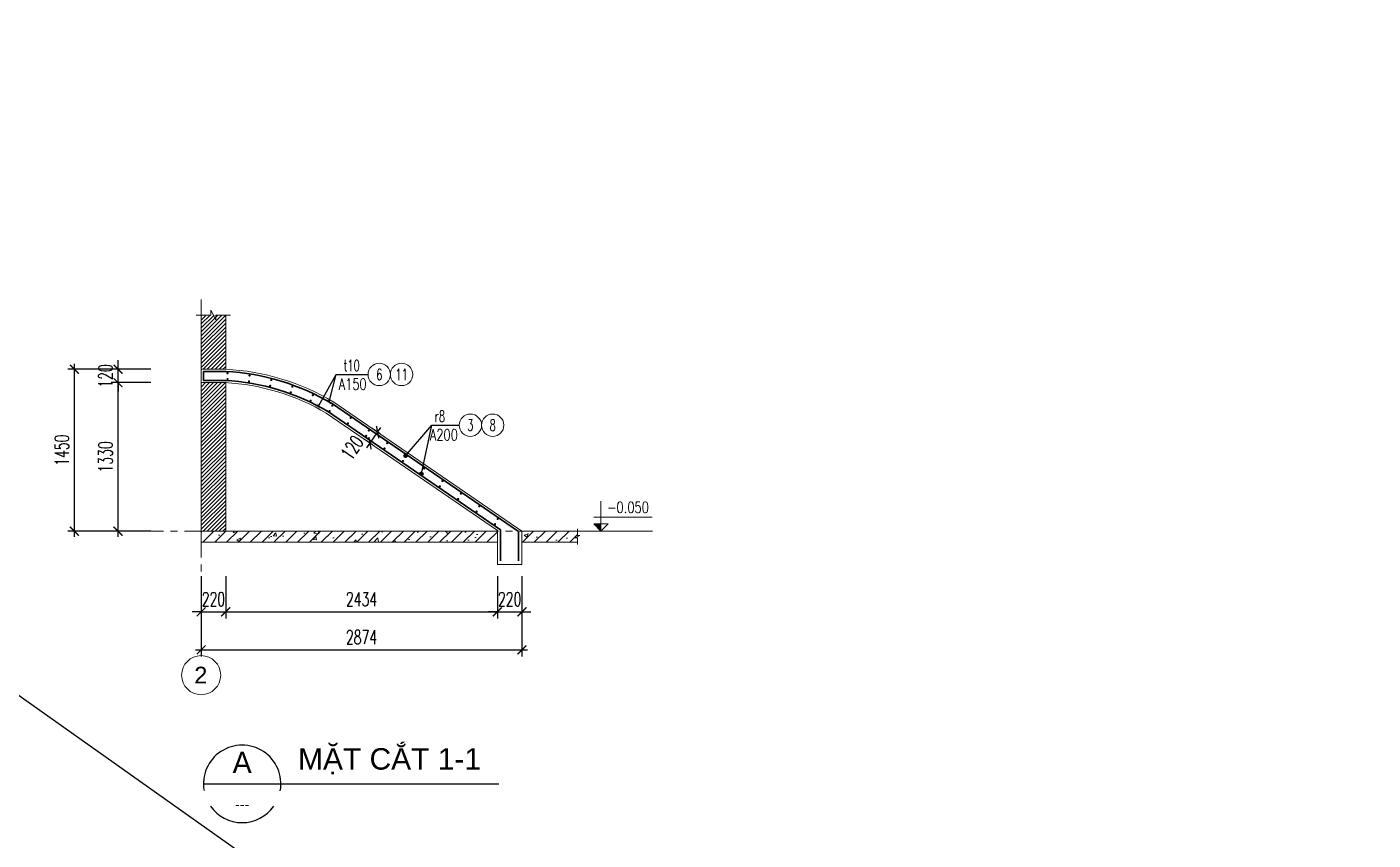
# Model space of a CAD drawing. Header units: millimetres. Extents: x -529861 to -223882, y -171969 to 61504.
# Drawn here: x -463768 to -451706, y -108239 to -100954 of the extents above; entities that cross this region are included whole.
import ezdxf
from ezdxf.enums import TextEntityAlignment as Align

# ---------------------------------------------------------------- set-up
doc = ezdxf.new("R2010")
doc.units = ezdxf.units.MM
doc.header["$LTSCALE"] = 5000
doc.linetypes.add('CENTER', pattern=[2, 1.25, -0.25, 0.25, -0.25])
doc.layers.get('Defpoints').update_dxf_attribs({"color": 143})
for name, color, linetype, lineweight in [('A-FLOR-PATT-1', 8, 'Continuous', 5), ('A-WALL-PATT-1', 8, 'Continuous', 5), ('kata_grid', 8, 'CENTER', 5), ('kata_text', 7, 'Continuous', 30), ('KC-HATCH', 8, 'Continuous', 15), ('S- Rien', 3, 'Continuous', 50), ('S-Concrete', 4, 'Continuous', 25), ('S-dims', 8, 'Continuous', 18), ('S-GRID-IDEN', 7, 'Continuous', 9), ('S-Leader', 8, 'Continuous', 18), ('S-STRS-ANNO', 7, 'Continuous', 5), ('S-STRS-CUT', 1, 'Continuous', 18), ('S-text', 2, 'Continuous', 20), ('S-TEXT35', 3, 'Continuous', 30)]:
    doc.layers.add(name, color=color, linetype=linetype, lineweight=lineweight)
doc.layers.add('KCS_Plotter', color=11, linetype='Continuous', plot=False)
doc.styles.add('.VnArialH', font='')
doc.styles.add('Arial_2', font='arial.ttf', dxfattribs={"height": 180})
doc.styles.add('VNAVANTH', font='')
doc.styles.add('vnavanthb', font='')
doc.styles.add('vnsimpli', font='vnsimli.shx', dxfattribs={"width": 0.65})
doc.styles.get('.VnArialH').set_extended_font_data('.VnArialH')
doc.styles.get('VNAVANTH').set_extended_font_data('.VnAvantH')
doc.styles.get('vnavanthb').set_extended_font_data('.VnAvantH', bold=True)
doc.dimstyles.new('kata_dim_40', dxfattribs={"dimscale": 40, "dimtxt": 2.5, "dimasz": 1.5, "dimexe": 1.5, "dimexo": 2.5, "dimtad": 1, "dimdec": 0, "dimzin": 0, "dimdsep": 46, "dimtxsty": 'vnsimpli', "dimblk": 'kata_block_ArchTick', "dimcen": 0.09, "dimdle": 1.2, "dimclrd": 8, "dimclre": 8, "dimclrt": 3, "dimadec": 0, "dimazin": 0, "dimtfac": 1, "dimtdec": 0, "dimtix": 1, "dimtofl": 0, "dimtmove": 0, "dimatfit": 3, "dimfxl": 3.75, "dimfxlon": 1, "dimtolj": 1, "dimtzin": 0, "dimarcsym": 0})
doc.dimstyles.new('KCS_DIM75', dxfattribs={"dimscale": 75, "dimtxt": 2.5, "dimasz": 1.6, "dimexe": 1.2, "dimexo": 0, "dimgap": 1, "dimtad": 1, "dimdec": 0, "dimzin": 0, "dimdsep": 46, "dimtxsty": 'vnsimpli', "dimblk": 'ARCHTICK', "dimcen": 0, "dimdle": 1, "dimclrd": 256, "dimclre": 256, "dimclrt": 2, "dimadec": 0, "dimazin": 0, "dimtfac": 1, "dimtdec": 0, "dimtix": 1, "dimtmove": 2, "dimatfit": 3, "dimfxl": 1, "dimtolj": 1, "dimtzin": 0, "dimarcsym": 0})

# ---------------------------------------------------------------- blocks, each defined once
blk = doc.blocks.new('Grid - CIRCLE 3_5mm-333445-CHI TIẾT THANG - MẶT CẮT 1')
at = {"layer": 'S-GRID-IDEN'}
blk.add_circle((-6610, -1524), 175, dxfattribs=at)
blk = doc.blocks.new('_ArchTick')
at = {"color": 0, "linetype": 'ByBlock', "const_width": 0.15}
blk.add_lwpolyline([(-0.5, -0.5), (0.5, 0.5)], dxfattribs=at)
blk = doc.blocks.new('*D1353')
at = {"layer": 'Defpoints', "color": 0, "linetype": 'ByBlock', "ltscale": 1500, "transparency": 16777216}
for p in [(-460626, -104585), (-460604, -104600), (-460672, -104699)]:
    blk.add_point(p, dxfattribs=at)
at = {"layer": 'S-dims', "linetype": 'ByBlock', "lineweight": -2, "ltscale": 1500, "transparency": 16777216}
for p, q in [((-460722, -104725), (-460598, -104543)), ((-460604, -104600), (-460675, -104551)), ((-460672, -104699), (-460743, -104650))]:
    blk.add_line(p, q, dxfattribs=at)
at = {"layer": 'S-dims', "linetype": 'ByBlock', "lineweight": -2, "ltscale": 1500, "transparency": 16777216, "xscale": 80, "yscale": 80, "zscale": 80}
for p, rotation in [((-460626, -104585), 55.5610106911977), ((-460694, -104684), 235.5610106911977)]:
    blk.add_blockref('_ArchTick', p, dxfattribs=dict(at, rotation=rotation))
at = {"layer": 'S-dims', "color": 2, "linetype": 'ByBlock', "ltscale": 1500, "transparency": 16777216, "insert": (-460854, -104724), "char_height": 125, "attachment_point": 5, "rotation": 55.561, "style": 'vnsimpli'}
blk.add_mtext('\\A1;120', dxfattribs=at)
blk = doc.blocks.new('*D1351')
at = {"layer": 'Defpoints', "color": 0, "linetype": 'ByBlock', "ltscale": 1500, "transparency": 16777216}
for p in [(-462952, -104141), (-462657, -104141), (-462657, -105471)]:
    blk.add_point(p, dxfattribs=at)
at = {"layer": 'S-dims', "linetype": 'ByBlock', "lineweight": -2, "ltscale": 1500, "transparency": 16777216}
for p, q in [((-462952, -105521), (-462952, -104091)), ((-462657, -104141), (-463012, -104141)), ((-462657, -105471), (-463012, -105471))]:
    blk.add_line(p, q, dxfattribs=at)
at = {"layer": 'S-dims', "linetype": 'ByBlock', "lineweight": -2, "ltscale": 1500, "transparency": 16777216, "xscale": 80, "yscale": 80, "zscale": 80}
for p, rotation in [((-462952, -104141), 90), ((-462952, -105471), 270)]:
    blk.add_blockref('_ArchTick', p, dxfattribs=dict(at, rotation=rotation))
at = {"layer": 'S-dims', "color": 2, "linetype": 'ByBlock', "ltscale": 1500, "transparency": 16777216, "insert": (-463064, -104806), "char_height": 125, "attachment_point": 5, "rotation": 90, "style": 'vnsimpli'}
blk.add_mtext('\\A1;1330', dxfattribs=at)
blk = doc.blocks.new('*D1352')
at = {"layer": 'Defpoints', "color": 0, "linetype": 'ByBlock', "ltscale": 1500, "transparency": 16777216}
for p in [(-462952, -104021), (-462657, -104021), (-462657, -104141)]:
    blk.add_point(p, dxfattribs=at)
at = {"layer": 'S-dims', "linetype": 'ByBlock', "lineweight": -2, "ltscale": 1500, "transparency": 16777216}
for p, q in [((-462952, -104021), (-462952, -103941)), ((-462657, -104021), (-463012, -104021)), ((-462952, -104141), (-462952, -104021)), ((-462657, -104141), (-463012, -104141)), ((-462952, -104141), (-462952, -104221))]:
    blk.add_line(p, q, dxfattribs=at)
at = {"layer": 'S-dims', "linetype": 'ByBlock', "lineweight": -2, "ltscale": 1500, "transparency": 16777216, "xscale": 80, "yscale": 80, "zscale": 80}
for p, rotation in [((-462952, -104021), 270), ((-462952, -104141), 90)]:
    blk.add_blockref('_ArchTick', p, dxfattribs=dict(at, rotation=rotation))
at = {"layer": 'S-dims', "color": 2, "linetype": 'ByBlock', "ltscale": 1500, "transparency": 16777216, "insert": (-463064, -104081), "char_height": 125, "attachment_point": 5, "rotation": 90, "style": 'vnsimpli'}
blk.add_mtext('\\A1;120', dxfattribs=at)
blk = doc.blocks.new('kata_block_CT')
at = {"layer": 'S-dims', "linetype": 'ByBlock', "ltscale": 1500}
blk.add_hatch(color=256, dxfattribs=at).paths.add_polyline_path([(0, 1.6), (-1.61, 1.6), (0, 0)])
h = blk.add_hatch(dxfattribs=at)
h.set_pattern_fill('ANSI31', color=256, scale=1.406, style=0)
h.paths.add_polyline_path([(0, 1.6), (0, 0), (1.61, 1.6)])
for p, q in [((-1.59, 3.14), (11.47, 3.14)), ((11.56, 0), (-1.64, 0))]:
    blk.add_line(p, q, dxfattribs=at)
for points in [[(0, 6.69), (0, 0)], [(0, 0), (-1.61, 1.6), (0, 1.6)], [(0, 0), (1.61, 1.6), (0, 1.6)]]:
    blk.add_lwpolyline(points, dxfattribs=at)
at = {"layer": 'S-dims', "color": 3, "style": 'vnsimpli', "width": 0.75}
blk.add_attdef('CT', (1.41, 4.07), '', height=2.5, dxfattribs=at)
blk = doc.blocks.new('*D1354')
at = {"layer": 'Defpoints', "color": 0, "linetype": 'ByBlock', "ltscale": 1500, "transparency": 16777216}
for p in [(-462207, -105875), (-461987, -105875), (-461987, -106194)]:
    blk.add_point(p, dxfattribs=at)
at = {"layer": 'S-dims', "linetype": 'ByBlock', "lineweight": -2, "ltscale": 1500, "transparency": 16777216}
for p, q in [((-462207, -105875), (-462207, -106254)), ((-461987, -105875), (-461987, -106254)), ((-462207, -106194), (-462287, -106194)), ((-462207, -106194), (-461987, -106194)), ((-461987, -106194), (-461907, -106194))]:
    blk.add_line(p, q, dxfattribs=at)
at = {"layer": 'S-dims', "linetype": 'ByBlock', "lineweight": -2, "ltscale": 1500, "transparency": 16777216, "xscale": 80, "yscale": 80, "zscale": 80}
blk.add_blockref('_ArchTick', (-462207, -106194), dxfattribs=at)
at = {"layer": 'S-dims', "linetype": 'ByBlock', "lineweight": -2, "ltscale": 1500, "transparency": 16777216, "xscale": 80, "yscale": 80, "zscale": 80, "rotation": 180}
blk.add_blockref('_ArchTick', (-461987, -106194), dxfattribs=at)
at = {"layer": 'S-dims', "color": 2, "linetype": 'ByBlock', "ltscale": 1500, "transparency": 16777216, "insert": (-462097, -106082), "char_height": 125, "attachment_point": 5, "style": 'vnsimpli'}
blk.add_mtext('\\A1;220', dxfattribs=at)
blk = doc.blocks.new('*D1355')
at = {"layer": 'Defpoints', "color": 0, "linetype": 'ByBlock', "ltscale": 1500, "transparency": 16777216}
for p in [(-461987, -105875), (-459553, -105875), (-459553, -106194)]:
    blk.add_point(p, dxfattribs=at)
at = {"layer": 'S-dims', "linetype": 'ByBlock', "lineweight": -2, "ltscale": 1500, "transparency": 16777216}
for p, q in [((-461987, -105875), (-461987, -106254)), ((-459553, -105875), (-459553, -106254)), ((-462037, -106194), (-459503, -106194))]:
    blk.add_line(p, q, dxfattribs=at)
at = {"layer": 'S-dims', "linetype": 'ByBlock', "lineweight": -2, "ltscale": 1500, "transparency": 16777216, "xscale": 80, "yscale": 80, "zscale": 80, "rotation": 180}
blk.add_blockref('_ArchTick', (-461987, -106194), dxfattribs=at)
at = {"layer": 'S-dims', "linetype": 'ByBlock', "lineweight": -2, "ltscale": 1500, "transparency": 16777216, "xscale": 80, "yscale": 80, "zscale": 80}
blk.add_blockref('_ArchTick', (-459553, -106194), dxfattribs=at)
at = {"layer": 'S-dims', "color": 2, "linetype": 'ByBlock', "ltscale": 1500, "transparency": 16777216, "insert": (-460770, -106082), "char_height": 125, "attachment_point": 5, "style": 'vnsimpli'}
blk.add_mtext('\\A1;2434', dxfattribs=at)
blk = doc.blocks.new('*D1356')
at = {"layer": 'Defpoints', "color": 0, "linetype": 'ByBlock', "ltscale": 1500, "transparency": 16777216}
for p in [(-459553, -105875), (-459333, -105875), (-459333, -106194)]:
    blk.add_point(p, dxfattribs=at)
at = {"layer": 'S-dims', "linetype": 'ByBlock', "lineweight": -2, "ltscale": 1500, "transparency": 16777216}
for p, q in [((-459553, -105875), (-459553, -106254)), ((-459333, -105875), (-459333, -106254)), ((-459553, -106194), (-459633, -106194)), ((-459553, -106194), (-459333, -106194)), ((-459333, -106194), (-459253, -106194))]:
    blk.add_line(p, q, dxfattribs=at)
at = {"layer": 'S-dims', "linetype": 'ByBlock', "lineweight": -2, "ltscale": 1500, "transparency": 16777216, "xscale": 80, "yscale": 80, "zscale": 80}
blk.add_blockref('_ArchTick', (-459553, -106194), dxfattribs=at)
at = {"layer": 'S-dims', "linetype": 'ByBlock', "lineweight": -2, "ltscale": 1500, "transparency": 16777216, "xscale": 80, "yscale": 80, "zscale": 80, "rotation": 180}
blk.add_blockref('_ArchTick', (-459333, -106194), dxfattribs=at)
at = {"layer": 'S-dims', "color": 2, "linetype": 'ByBlock', "ltscale": 1500, "transparency": 16777216, "insert": (-459443, -106082), "char_height": 125, "attachment_point": 5, "style": 'vnsimpli'}
blk.add_mtext('\\A1;220', dxfattribs=at)
blk = doc.blocks.new('*D1357')
at = {"layer": 'Defpoints', "color": 0, "linetype": 'ByBlock', "ltscale": 1500, "transparency": 16777216}
for p in [(-462207, -105875), (-459333, -105875), (-459333, -106535)]:
    blk.add_point(p, dxfattribs=at)
at = {"layer": 'S-dims', "linetype": 'ByBlock', "lineweight": -2, "ltscale": 1500, "transparency": 16777216}
for p, q in [((-462207, -105875), (-462207, -106595)), ((-459333, -105875), (-459333, -106595)), ((-462257, -106535), (-459283, -106535))]:
    blk.add_line(p, q, dxfattribs=at)
at = {"layer": 'S-dims', "linetype": 'ByBlock', "lineweight": -2, "ltscale": 1500, "transparency": 16777216, "xscale": 80, "yscale": 80, "zscale": 80, "rotation": 180}
blk.add_blockref('_ArchTick', (-462207, -106535), dxfattribs=at)
at = {"layer": 'S-dims', "linetype": 'ByBlock', "lineweight": -2, "ltscale": 1500, "transparency": 16777216, "xscale": 80, "yscale": 80, "zscale": 80}
blk.add_blockref('_ArchTick', (-459333, -106535), dxfattribs=at)
at = {"layer": 'S-dims', "color": 2, "linetype": 'ByBlock', "ltscale": 1500, "transparency": 16777216, "insert": (-460770, -106422), "char_height": 125, "attachment_point": 5, "style": 'vnsimpli'}
blk.add_mtext('\\A1;2874', dxfattribs=at)
blk = doc.blocks.new('*D1358')
at = {"layer": 'Defpoints', "color": 0, "linetype": 'ByBlock', "ltscale": 1500, "transparency": 16777216}
for p in [(-463343, -104021), (-462657, -104021), (-462657, -105471)]:
    blk.add_point(p, dxfattribs=at)
at = {"layer": 'S-dims', "linetype": 'ByBlock', "lineweight": -2, "ltscale": 1500, "transparency": 16777216}
for p, q in [((-463343, -105521), (-463343, -103971)), ((-462657, -104021), (-463403, -104021)), ((-462657, -105471), (-463403, -105471))]:
    blk.add_line(p, q, dxfattribs=at)
at = {"layer": 'S-dims', "linetype": 'ByBlock', "lineweight": -2, "ltscale": 1500, "transparency": 16777216, "xscale": 80, "yscale": 80, "zscale": 80}
for p, rotation in [((-463343, -104021), 90), ((-463343, -105471), 270)]:
    blk.add_blockref('_ArchTick', p, dxfattribs=dict(at, rotation=rotation))
at = {"layer": 'S-dims', "color": 2, "linetype": 'ByBlock', "ltscale": 1500, "transparency": 16777216, "insert": (-463456, -104746), "char_height": 125, "attachment_point": 5, "rotation": 90, "style": 'vnsimpli'}
blk.add_mtext('\\A1;1450', dxfattribs=at)
blk = doc.blocks.new('kata_block_ArchTick')
at = {"color": 8}
blk.add_line((1, 0), (-1, 0), dxfattribs=at)
at = {"color": 8, "const_width": 0.15}
blk.add_lwpolyline([(-0.5, -0.5), (0.5, 0.5)], dxfattribs=at)
blk = doc.blocks.new('CCT')
at = {"layer": 'S-Leader'}
blk.add_circle((-3.12, 0), 2.5, dxfattribs=at)
at = {"layer": 'S-text', "style": 'vnsimpli', "width": 0.75}
for tag, p in [('DK', (1.08, 1.06)), ('KC', (1.08, -3.72))]:
    blk.add_attdef(tag, p, '', height=2.5, dxfattribs=at)
at = {"layer": 'S-text', "style": 'vnavanthb'}
blk.add_attdef('SH', text='', height=3, dxfattribs=at).set_placement((-2.71, 0), align=Align.MIDDLE)
blk = doc.blocks.new('*U1361')
blk.add_line((1, 0), (69.96, 0))
for major_axis, start_param, end_param in [((9.04, 0), -0.176637, 3.316767), ((-9.04, 0.01), 0.612827, 2.529211)]:
    blk.add_ellipse((10.04, 0), major_axis=major_axis, ratio=1, start_param=start_param, end_param=end_param)
at = {"layer": 'S-TEXT35', "style": 'VNAVANTH'}
for tag, height, p in [('VIEW-NUMBER', 5, (10.04, 1.5)), ('SHEET_NUMBER', 2.5, (10.04, -5))]:
    blk.add_attdef(tag, text='', height=height, dxfattribs=at).set_placement(p, align=Align.CENTER)
for tag, p in [('VIET_NAME', (21.64, 3.33)), ('ENGLISH_NAME', (21.64, -7.83))]:
    blk.add_attdef(tag, p, '', height=5, dxfattribs=at)

msp = doc.modelspace()

# ---------------------------------------------------------------- hatches: boundary and pattern name
at = {"layer": 'A-FLOR-PATT-1'}
h = msp.add_hatch(dxfattribs=at)
h.set_pattern_fill('BETONG', color=256, scale=50, style=0, pattern_type=2)
h.set_pattern_definition([(0, (0, 24316.28), (0, 259.80762), [6.25, -143.75]), (0, (0, 24327.1), (0, 259.80762), [6.25, -143.75]), (120, (0, 24316.28), (-225, -129.90381), [6.25, -143.75]), (120, (9.38, 24321.7), (-225, -129.90381), [6.25, -143.75]), (0, (75, 24446.18), (0, 259.80762), [6.25, -143.75]), (0, (75, 24457), (0, 259.80762), [6.25, -143.75]), (120, (75, 24446.18), (-225, -129.90381), [6.25, -143.75]), (120, (84.38, 24451.6), (-225, -129.90381), [6.25, -143.75]), (60, (6.25, 24316.28), (-225, 129.90381), [6.25, -143.75]), (60, (-3.12, 24321.7), (-225, 129.90381), [6.25, -143.75]), (60, (81.25, 24186.38), (-225, 129.90381), [6.25, -143.75]), (60, (71.88, 24191.8), (-225, 129.90381), [6.25, -143.75]), (45, (0, 24316.28), (-53.033009, 53.033009), []), (50, (0, 24316.28), (358.6301, -31.37607), [37.5, -412.5]), (355, (0, 24316.28), (-69.37567, 376.09607), [30, -330]), (100.4514, (29.9, 24313.67), (289.2547, 344.71977), [31.8701, -350.57106]), (46.1842, (0, 24416.3), (533.62052, -82.7595), [56.25, -618.75]), (96.6356, (44.47, 24409.4), (467.33135, 487.05894), [47.80514, -525.8565]), (351.1842, (0, 24416.3), (467.331, 487.0593), [45, -495]), (21, (50, 24391.28), (298.45353, -201.30945), [37.5, -412.5]), (326, (50, 24391.28), (121.65767, 362.57502), [30, -330]), (71.4514, (74.87, 24374.5), (420.11131, 161.26525), [31.8701, -350.57106]), (37.5, (0, 24316.28), (6.079928, 166.446927), [0, -326, 0, -335, 0, -331.25]), (7.5, (0, 24316.28), (131.53477, 197.205856), [0, -191, 0, -318.5, 0, -126.25]), (327.5, (-111.5, 24316.28), (266.911218, -11.277436), [0, -125, 0, -390, 0, -517.5]), (317.5, (-161.5, 24316.28), (291.59308, 50.05249), [0, -162.5, 0, -259, 0, -367.5])])
h.paths.add_polyline_path([(-458835.23, -105570.95), (-458835.23, -105530.95), (-458855.23, -105530.95), (-458815.23, -105510.95), (-458835.23, -105510.95), (-458835.23, -105470.95), (-459333.3, -105470.95), (-459333.3, -105570.95)])
h.paths.add_polyline_path([(-459553.3, -105570.95), (-459553.3, -105470.95), (-462207.05, -105470.95), (-462207.05, -105570.95), (-461987.05, -105570.95)])
at = {"layer": 'A-WALL-PATT-1'}
h = msp.add_hatch(dxfattribs=at)
h.set_pattern_fill('FP_2', color=256, style=0, pattern_type=2)
h.set_pattern_definition([(45, (-460706.823, -98720.95), (-17.67767, 17.67767), [])])
h.paths.add_polyline_path([(-461987.05, -105470.95), (-461987.05, -104121.18), (-461989.67, -104140.95), (-462207.05, -104140.95), (-462207.05, -105470.95)])
h.paths.add_polyline_path([(-461987.05, -103535.38), (-462207.05, -103535.38), (-462207.05, -104020.95), (-461989.67, -104020.95), (-461987.05, -104020.95)])

# ---------------------------------------------------------------- linework, layer by layer
at = {"layer": 'kata_grid', "ltscale": 0.05}
for p, q in [((-462207.05, -106208.47), (-462207.05, -103386.22)), ((-463355.65, -105470.95), (-458200.49, -105470.95))]:
    msp.add_line(p, q, dxfattribs=at)
at = {"layer": 'KC-HATCH'}
msp.add_lwpolyline([(-462251.05, -103535.38), (-462119.05, -103535.38), (-462119.05, -103491.38), (-462075.05, -103579.38), (-462075.05, -103535.38), (-461943.05, -103535.38)], dxfattribs=at)
at = {"layer": 'KCS_Plotter', "linetype": 'ByBlock', "ltscale": 1500}
msp.add_line((-472309.84, -100954.16), (-451706.48, -115523.68), dxfattribs=at)
at = {"layer": 'S- Rien', "lineweight": 30}
for p, q in [((-461987.05, -104040.95), (-462187.05, -104040.95)), ((-462187.05, -104120.95), (-462187.05, -104040.95)), ((-461987.05, -104120.95), (-462187.05, -104120.95)), ((-461030.91, -104331.13), (-459363.92, -105474.2)), ((-461076.15, -104397.11), (-459525.59, -105460.35)), ((-459525.59, -105460.35), (-459525.59, -105736.4)), ((-459363.92, -105474.2), (-459363.92, -105736.4))]:
    msp.add_line(p, q, dxfattribs=at)
at = {"layer": 'S- Rien', "lineweight": 30, "ltscale": 800, "const_width": 10}
for points in [[(-461967.14, -104053.1, -1), (-461975.38, -104058.75, -1)], [(-461769.47, -104074.95, -1), (-461778.22, -104079.78, -1)], [(-461966.56, -104106.25, -1), (-461974.81, -104111.91, -1)], [(-461774, -104127.91, -1), (-461782.76, -104132.75, -1)], [(-461584.41, -104167.96, -1), (-461593.59, -104171.93, -1)], [(-461574.82, -104115.67, -1), (-461583.99, -104119.65, -1)], [(-461384.97, -104174.9, -1), (-461394.49, -104177.98, -1)], [(-461399.54, -104226.02, -1), (-461409.06, -104229.1, -1)], [(-461221.1, -104301.57, -1), (-461230.87, -104303.72, -1)], [(-461201.69, -104252.08, -1), (-461211.46, -104254.23, -1)], [(-461050.74, -104393.9, -1), (-461060.67, -104395.1, -1)], [(-461026.66, -104346.5, -1), (-461036.59, -104347.7, -1)], [(-460862.14, -104457.41, -1), (-460872.07, -104458.61, -1)], [(-460886.22, -104504.8, -1), (-460896.15, -104506, -1)], [(-460699.91, -104569.46, -1), (-460709.83, -104570.66, -1)], [(-460723.98, -104616.85, -1), (-460733.91, -104618.05, -1)], [(-460534.96, -104682.56, -1), (-460544.89, -104683.76, -1)], [(-460559.03, -104729.96, -1), (-460568.96, -104731.16, -1)], [(-460370.01, -104795.67, -1), (-460379.94, -104796.87, -1)], [(-460394.09, -104843.06, -1), (-460404.02, -104844.26, -1)], [(-460205.07, -104908.78, -1), (-460215, -104909.98, -1)], [(-460229.14, -104956.17, -1), (-460239.07, -104957.37, -1)], [(-460040.12, -105021.88, -1), (-460050.05, -105023.08, -1)], [(-460064.2, -105069.27, -1), (-460074.13, -105070.47, -1)], [(-459899.25, -105182.38, -1), (-459909.18, -105183.58, -1)], [(-459875.18, -105134.99, -1), (-459885.1, -105136.19, -1)], [(-459734.31, -105295.49, -1), (-459744.23, -105296.69, -1)], [(-459710.23, -105248.09, -1), (-459720.16, -105249.29, -1)], [(-459569.36, -105408.59, -1), (-459579.29, -105409.79, -1)], [(-459545.29, -105361.2, -1), (-459555.21, -105362.4, -1)]]:
    msp.add_lwpolyline(points, format="xyb", close=True, dxfattribs=at)
at = {"layer": 'S- Rien', "lineweight": 30}
for radius in [2080, 2000]:
    msp.add_arc((-462095.38, -106118.15), radius, 59.184304, 87.043045, dxfattribs=at)
at = {"layer": 'S-Concrete', "lineweight": 15}
for p, q in [((-462207.05, -103535.38), (-462207.05, -104020.95)), ((-461987.05, -103726.66), (-461987.05, -103535.38)), ((-461987.05, -103726.66), (-461987.05, -104020.95)), ((-461987.05, -104020.95), (-462207.05, -104020.95)), ((-462207.05, -104020.95), (-462207.05, -104120.95)), ((-462207.05, -104120.95), (-462207.05, -105470.95)), ((-461987.05, -104140.95), (-462207.05, -104140.95)), ((-461987.05, -105470.95), (-461987.05, -104137.76)), ((-461019.6, -104314.63), (-459333.3, -105470.95)), ((-461087.46, -104413.6), (-459553.3, -105465.6)), ((-462207.05, -105470.95), (-462207.05, -105570.95)), ((-459553.3, -105470.95), (-462207.05, -105470.95)), ((-459553.3, -105770.95), (-459553.3, -105465.6)), ((-458835.23, -105470.95), (-459333.3, -105470.95)), ((-459333.3, -105470.95), (-459333.3, -105770.95)), ((-461987.05, -105570.95), (-462207.05, -105570.95)), ((-459553.3, -105570.95), (-461987.05, -105570.95)), ((-458835.23, -105570.95), (-459333.3, -105570.95)), ((-459333.3, -105770.95), (-459553.3, -105770.95))]:
    msp.add_line(p, q, dxfattribs=at)
for radius in [2100, 1980]:
    msp.add_arc((-462095.38, -106118.15), radius, 59.184304, 87.043045, dxfattribs=at)
at = {"layer": 'S-STRS-ANNO', "linetype": 'ByBlock', "ltscale": 1500}
msp.add_lwpolyline([(-458835.23, -105590.95), (-458835.23, -105530.95), (-458855.23, -105530.95), (-458815.23, -105510.95), (-458835.23, -105510.95), (-458835.23, -105450.95)], dxfattribs=at)
at = {"layer": 'S-STRS-CUT'}
msp.add_line((-461987.05, -103706.66), (-461987.05, -103726.66), dxfattribs=at)

# ---------------------------------------------------------------- block references
ref = msp.add_blockref('*U1361', (-462225.27, -107735.46), dxfattribs=dict(xscale=38.40000000000001, yscale=38.40000000000001, zscale=38.40000000000001))
ref.add_attrib('SHEET_NUMBER', '---', dxfattribs={"layer": 'S-TEXT35', "height": 96, "style": 'VNAVANTH'}).set_placement((-461839.73, -107965.86), align=Align.CENTER)
ref.add_attrib('VIET_NAME', 'MÆT C¾T 1-1', (-461338.99, -107607.64), dxfattribs={"layer": 'S-TEXT35', "height": 192, "style": '.VnArialH'})
ref.add_attrib('VIEW-NUMBER', 'a', dxfattribs={"layer": 'S-TEXT35', "height": 192, "style": 'VNAVANTH'}).set_placement((-461839.73, -107639.46), align=Align.CENTER)
at = {"layer": 'kata_text', "linetype": 'ByBlock', "ltscale": 1500}
ref = msp.add_blockref('kata_block_CT', (-458625.12, -105470.95), dxfattribs=dict(at, xscale=40, yscale=40, zscale=40))
ref.add_attrib('CT', '-0.050', (-458568.73, -105308.22), dxfattribs={"layer": '0', "color": 3, "height": 100, "style": 'vnsimpli', "width": 0.75})
at = {"layer": 'S-GRID-IDEN'}
msp.add_blockref('Grid - CIRCLE 3_5mm-333445-CHI TIẾT THANG - MẶT CẮT 1', (-455597.05, -105237.4), dxfattribs=at)
at = {"layer": 'S-Leader'}
ref = msp.add_blockref('CCT', (-460736.19, -104067.88), dxfattribs=dict(at, xscale=40.0000020033367, yscale=40.0000020033367, zscale=40.0000020033367, rotation=180))
ref.add_attrib('SH', '6', dxfattribs={"layer": 'S-text', "height": 100, "style": 'vnsimpli', "width": 0.65}).set_placement((-460611.19, -104067.88), align=Align.MIDDLE)
ref.add_attrib('DK', 't10', (-460930.85, -104037.37), dxfattribs={"layer": 'S-text', "height": 100, "style": 'vnsimpli', "width": 0.65})
ref.add_attrib('KC', 'A150', (-460974.64, -104203.87), dxfattribs={"layer": 'S-text', "height": 100, "style": 'vnsimpli', "width": 0.75})
ref = msp.add_blockref('CCT', (-460536.19, -104067.88), dxfattribs=dict(at, xscale=40.0000020033367, yscale=40.0000020033367, zscale=40.0000020033367, rotation=180))
ref.add_attrib('SH', '11', dxfattribs={"layer": 'S-text', "height": 100, "style": 'vnsimpli', "width": 0.65}).set_placement((-460411.19, -104067.88), align=Align.MIDDLE)
ref = msp.add_blockref('CCT', (-459919.44, -104522.49), dxfattribs=dict(at, xscale=40.0000020033367, yscale=40.0000020033367, zscale=40.0000020033367, rotation=180))
ref.add_attrib('SH', '3', dxfattribs={"layer": 'S-text', "height": 100, "style": 'vnsimpli', "width": 0.65}).set_placement((-459794.44, -104522.49), align=Align.MIDDLE)
ref.add_attrib('DK', 'r8', (-460114.1, -104491.98), dxfattribs={"layer": 'S-text', "height": 100, "style": 'vnsimpli', "width": 0.65})
ref.add_attrib('KC', 'A200', (-460157.89, -104658.48), dxfattribs={"layer": 'S-text', "height": 100, "style": 'vnsimpli', "width": 0.75})
ref = msp.add_blockref('CCT', (-459719.44, -104522.49), dxfattribs=dict(at, xscale=40.0000020033367, yscale=40.0000020033367, zscale=40.0000020033367, rotation=180))
ref.add_attrib('SH', '8', dxfattribs={"layer": 'S-text', "height": 100, "style": 'vnsimpli', "width": 0.65}).set_placement((-459594.44, -104522.49), align=Align.MIDDLE)

# ---------------------------------------------------------------- texts
at = {"layer": 'S-GRID-IDEN', "insert": (-462268.37, -106685.82), "char_height": 150, "width": 144.3037, "attachment_point": 1, "style": 'Arial_2'}
msp.add_mtext('2', dxfattribs=at)

# ---------------------------------------------------------------- dimensions: what is measured, and where the dimension line sits
at = {"layer": 'S-dims', "linetype": 'ByBlock', "ltscale": 1500}
for base, p1, p2, picture, middle in [((-463343.21, -104020.95), (-462657.25, -105470.95), (-462657.25, -104020.95), '*D1358', (-463455.71, -104745.95)), ((-462951.74, -104020.95), (-462657.25, -104140.95), (-462657.25, -104020.95), '*D1352', (-463064.24, -104080.95)), ((-462951.74, -104140.95), (-462657.25, -105470.95), (-462657.25, -104140.95), '*D1351', (-463064.24, -104805.95))]:
    dim = msp.add_linear_dim(base=base, p1=p1, p2=p2, angle=90, dimstyle='KCS_DIM75', override={"dimscale": 50}, dxfattribs=at)
    dim.commit()
    dim.dimension.update_dxf_attribs({"geometry": picture, "text_midpoint": middle})
dim = msp.add_linear_dim(base=(-460625.91, -104584.59), p1=(-460671.95, -104698.52), p2=(-460604.09, -104599.56), angle=55.561011, dimstyle='KCS_DIM75', override={"dimscale": 50}, dxfattribs=at)
dim.commit()
dim.dimension.update_dxf_attribs({"geometry": '*D1353', "text_midpoint": (-460854.05, -104723.62), "dimtype": 161})
for base, p1, p2, picture, middle in [((-461987.05, -106194.1), (-462207.05, -105875.19), (-461987.05, -105875.19), '*D1354', (-462097.05, -106081.6)), ((-459333.3, -106534.76), (-462207.05, -105875.19), (-459333.3, -105875.19), '*D1357', (-460770.18, -106422.26)), ((-459553.3, -106194.1), (-461987.05, -105875.19), (-459553.3, -105875.19), '*D1355', (-460770.18, -106081.6)), ((-459333.3, -106194.1), (-459553.3, -105875.19), (-459333.3, -105875.19), '*D1356', (-459443.3, -106081.6))]:
    dim = msp.add_linear_dim(base=base, p1=p1, p2=p2, dimstyle='KCS_DIM75', override={"dimscale": 50}, dxfattribs=at)
    dim.commit()
    dim.dimension.update_dxf_attribs({"geometry": picture, "text_midpoint": middle})

# ---------------------------------------------------------------- leaders
at = {"layer": 'S-dims'}
for points, override in [([(-461156.87, -104352.03), (-460997.24, -104067.88), (-460711.19, -104067.88)], {"dimasz": 0.8, "dimtad": 0, "dimldrblk": 'ArchTick', "dimfxl": 50, "dimarcsym": 1}), ([(-461061.05, -104313.56), (-460997.24, -104067.88)], {"dimasz": 0.8, "dimtad": 0, "dimldrblk": 'ArchTick', "dimfxl": 50, "dimarcsym": 1}), ([(-460374.98, -104796.27), (-460138.99, -104522.49), (-459894.44, -104522.49)], {"dimasz": 0.8, "dimtad": 0, "dimldrblk": 'Origin2', "dimfxl": 50, "dimarcsym": 1}), ([(-460234.11, -104956.77), (-460138.99, -104522.49)], {"dimasz": 0.8, "dimtad": 0, "dimldrblk": 'Origin2', "dimfxl": 50, "dimarcsym": 1})]:
    msp.add_leader(points, dimstyle='kata_dim_40', override=override, dxfattribs=at)

doc.saveas('drawing.dxf')
